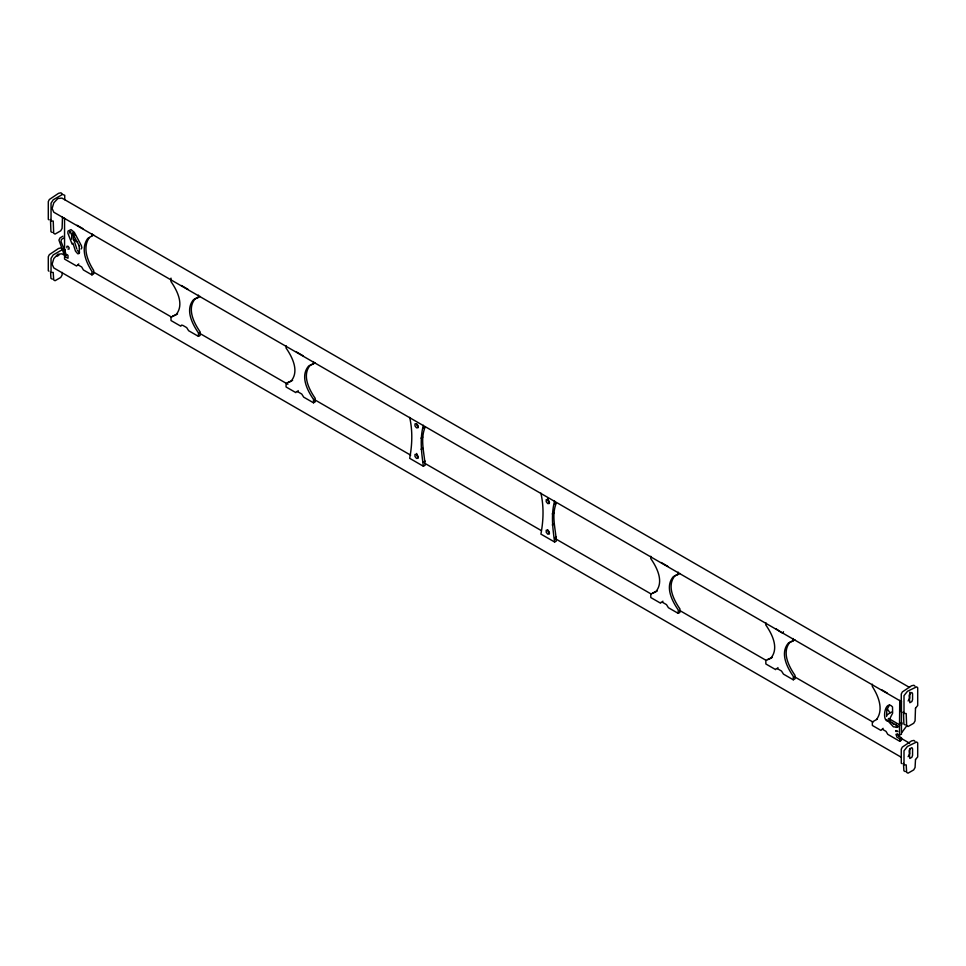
<?xml version="1.0" encoding="UTF-8"?>
<svg xmlns="http://www.w3.org/2000/svg" width="966" height="966" viewBox="0 0 966 966"><rect width="100%" height="100%" fill="white"/><g stroke="black" fill="none" stroke-linecap="round" stroke-linejoin="round"><path stroke-width="1.45" d="M171.006 278.123L171.006 281.613C177.382 290.79 184.494 304.99 175.848 314.928L171.006 317.053L171.006 320.543L180.811 326.194L181.403 325.156L182.767 325.349L186.679 327.607L188.648 330.722L198.441 336.373L198.441 332.896C192.077 323.719 184.965 309.506 193.611 299.581L198.441 297.443L198.441 295.125M286.069 345.719L286.069 348.038C292.432 357.215 299.545 371.427 290.899 381.353L286.069 383.49L286.069 386.968L295.862 392.619L296.453 391.58L297.83 391.773L301.742 394.043L303.698 397.147L313.503 402.81L313.503 399.332C307.128 390.143 300.028 375.943 308.661 366.005L313.503 363.88L313.503 361.562M650.782 556.283L650.782 558.602C657.158 567.779 664.27 581.991 655.624 591.929L650.782 594.054L650.782 597.531L660.587 603.195L661.179 602.156L662.543 602.349L666.468 604.607L668.424 607.723L678.217 613.374L678.217 609.896C671.853 600.719 664.741 586.507 673.387 576.569L678.217 574.444L678.217 572.126M765.845 622.72L765.845 625.038C772.22 634.215 779.321 648.415 770.675 658.353L765.845 660.49L765.845 663.968L775.65 669.619L776.229 668.581L777.606 668.774L781.518 671.044L783.486 674.147L793.279 679.798L793.279 676.321C786.916 667.144 779.803 652.931 788.449 643.006L793.279 640.869L793.279 638.55M409.681 417.372C412.748 431.041 412.228 444.746 409.681 458.331L423.374 466.24C421.49 452.571 419.703 438.83 423.374 425.281M423.374 428.18L425.088 427.189C420.041 439.651 424.34 452.607 425.088 465.25L423.374 466.24M540.912 493.143C543.979 506.8 543.46 520.517 540.912 534.101L554.605 542.011C552.721 528.342 550.934 514.588 554.605 501.052M554.605 503.95L556.319 502.96C551.272 515.421 555.571 528.366 556.319 541.02L554.605 542.011M66.871 247.755L66.895 246.306L68.006 246.233L69.093 247.61L69.081 249.071L67.97 249.143M62.488 217.121L62.102 228.423L60.713 230.814L55.05 234.086L53.673 233.289L53.239 221.069L51.041 220.985L51.041 203.198L53.215 199.793L62.561 194.395L64.734 195.289L64.734 199.733M62.247 272.412L62.102 275.069L60.713 277.459L55.05 280.732L53.673 279.935L53.239 272.448L51.041 272.364L51.041 258.333L53.215 254.927L62.561 249.53M902.039 724.005L901.483 722.157L901.169 723.582M66.268 255.604L64.553 256.594L64.553 259.081L76.543 266L78.765 263.923M877.225 719.127L872.346 721.976L872.346 725.454L880.907 730.393L883.129 728.328M889.445 719.441L892.632 713.162L892.512 706.931C885.931 699.384 882.006 717.243 886.498 720.708L887.851 721.264M89.427 237.455C82.074 247.586 87.664 261.049 93.654 270.42L93.654 273.897L91.939 274.887L83.39 269.949L81.675 266.978L78.246 265.01M876.573 719.489C883.926 709.358 878.336 695.894 872.346 686.524L872.346 684.206M297.576 391.641L298.168 390.59M662.302 602.204L662.893 601.166M783.486 631.74L782.895 632.778L781.518 632.585L776.229 628.938M777.352 668.629L777.944 667.591M889.517 705.071L886.812 709.696L886.595 716.458M66.231 255.121L67.209 254.65L67.994 255.41L68.018 258.248L64.553 256.594M81.084 249.023L81.881 247.815L81.373 245.63L74.31 232.335L71.037 229.618L68.018 231.043L67.849 233.156L72.124 244.144M901.882 732.421L906.977 725.526M56.849 256.376L58.914 255.193M908.112 700.99L909.827 698.02L909.827 692.091M908.112 756.704L909.827 753.734L909.827 748.529M891.485 712.039L886.873 714.973M62.935 236.187L59.989 237.938L58.938 240.075L64.191 254.698M63.768 238.047L61.401 239.447L61.027 241.512L65.978 253.925M93.654 234.967L87.725 238.445C80.371 248.576 85.962 262.04 91.939 271.41L91.939 274.887M198.441 336.373L200.155 335.383L200.155 331.906C193.78 322.729 186.679 308.528 195.325 298.591L200.155 296.453M313.503 402.81L315.218 401.82L315.218 398.342C308.842 389.165 301.73 374.953 310.376 365.015L315.218 362.89M421.031 438.129L422.746 437.151M421.031 449.238L422.746 448.248M423.41 462.074L425.125 461.084M552.262 513.9L553.977 512.91M552.262 524.997L553.977 524.019M554.641 537.845L556.356 536.855M678.217 613.374L679.931 612.384L679.931 608.906C673.568 599.729 666.455 585.517 675.101 575.591L679.931 573.454M793.279 679.798L794.994 678.82L794.994 675.331C788.618 666.154 781.506 651.953 790.152 642.016L794.994 639.89M895.965 734.305L896.991 737.191L899.732 738.773L901.447 737.783L901.447 740.27L899.732 741.26L887.754 734.341L886.039 731.383L882.61 729.402M172.721 316.075L177.551 313.938M287.783 382.5L292.613 380.375M652.497 593.064L657.339 590.938M767.559 659.5L772.389 657.363M70.868 231.695L69.661 232.263L70.011 231.393L70.095 233.82M895.192 724.56L896.279 724.428M896.327 727.398L897.414 727.265L897.402 725.792M48.988 219.789L48.3 219.403L48.3 201.616L49.338 199.515L58.564 193.309L60.955 192.814L61.993 193.707M48.988 271.168L48.3 270.782L48.3 256.751L49.338 254.65L58.564 248.443L60.955 247.948L61.993 248.842M901.954 712.256L901.266 711.857L901.266 694.071L902.316 691.97L911.542 685.775L913.921 685.268L914.959 686.162M901.954 763.635L901.266 763.237L901.266 749.205L902.316 747.104L911.542 740.91L913.921 740.415L914.959 741.296M896.822 727.012L893.429 726.855L886.74 719.598M82.871 228.616L77.051 225.271M887.235 693.02L881.427 689.664M188.056 289.353L181.403 285.501M303.107 355.778L296.453 351.938M667.832 566.354L661.179 562.502M77.582 241.983L73.283 239.677M909.586 687.478L61.957 198.102L57.888 198.513L53.806 202.812L52.116 208.499L53.806 212.23L901.423 701.606M52.309 232.504L50.932 231.707L50.498 219.487M905.287 724.971L903.898 724.174L903.464 711.954M900.034 734.679L901.447 734.305L901.447 700.785M901.447 737.783L898.706 736.201L897.68 734.426M64.577 255.338L61.957 253.829L57.888 254.239L53.806 258.538L52.116 264.225L53.806 267.956L901.423 757.332M93.304 271.929L171.67 317.174M199.093 333.004L287.904 384.287M314.022 399.369L410.671 455.167M425.04 463.451L541.274 530.563M555.643 538.859L650.987 593.909M679.714 610.488L765.917 660.261M794.656 676.852L873.01 722.085M900.445 737.927L909.586 743.204M52.309 279.15L50.932 278.353L50.582 272.364M905.287 771.605L903.898 770.808L903.464 763.333M889.843 719.127L899.865 725.055M888.491 720.564L899.286 726.951M79.502 252.814L77.195 250.146M75.42 235.028L71.774 233.084L71.653 239.182M64.855 254.118L65.579 254.891M888.346 718.402L890.133 720.394M891.908 722.399L893.695 724.391M897.076 733.762L899.431 735.959L899.732 700.314M549.473 502.634L547.927 500.726L547.927 498.673M547.927 531.276L549.473 533.196M416.696 424.955L418.242 426.875M418.242 457.425L416.696 455.505L416.696 453.452M887.573 709.261L889.94 712.763M72.607 233.41L79.502 246.402M76.773 248.817L73.368 238.191L73.187 232.758M72.933 243.166L75.481 251.136L77.787 253.804L78.934 253.623L79.405 252.416L79.188 245.388M899.732 738.773L899.732 741.26M91.939 233.639L91.939 235.958M64.553 218.123L64.553 253.116M915.502 708.163L915.068 720.89L913.691 723.268L908.016 726.541L906.639 725.756L906.205 713.536L904.007 713.439L904.007 695.653L907.436 691.306L916.662 686.85L917.7 687.744L917.7 705.53L915.502 708.163M915.502 759.542L915.068 767.523L913.691 769.914L908.016 773.186L906.639 772.389L906.205 764.915L904.007 764.818L904.007 750.787L907.436 746.44L916.662 741.985L917.7 742.878L917.7 756.909L915.502 759.542M896.013 730.586L895.832 731.443L897.8 731.443L896.013 730.586M909.827 693.709L909.139 695.653L909.827 702.741L911.892 701.545L912.568 699.601L912.568 693.673L911.892 692.513L909.827 693.709M909.827 748.843L909.139 750.787L909.827 758.455L911.892 757.259L912.568 755.315L912.568 748.807L911.892 747.648L909.827 748.843M65.265 250.109L64.915 250.846L63.841 249.131L65.265 250.109M416.527 423.748L414.994 423.893L414.994 425.946L416.527 427.866L418.073 427.721L418.073 425.668L416.527 423.748M416.527 454.31L414.994 454.443L414.994 456.495L416.527 458.415L418.073 458.27L418.073 456.218L416.527 454.31M547.758 499.519L546.225 499.651L546.225 501.716L547.758 503.624L549.304 503.491L549.304 501.439L547.758 499.519M547.758 530.068L546.225 530.213L546.225 532.266L547.758 534.174L549.304 534.041L549.304 531.988L547.758 530.068"/></g></svg>
